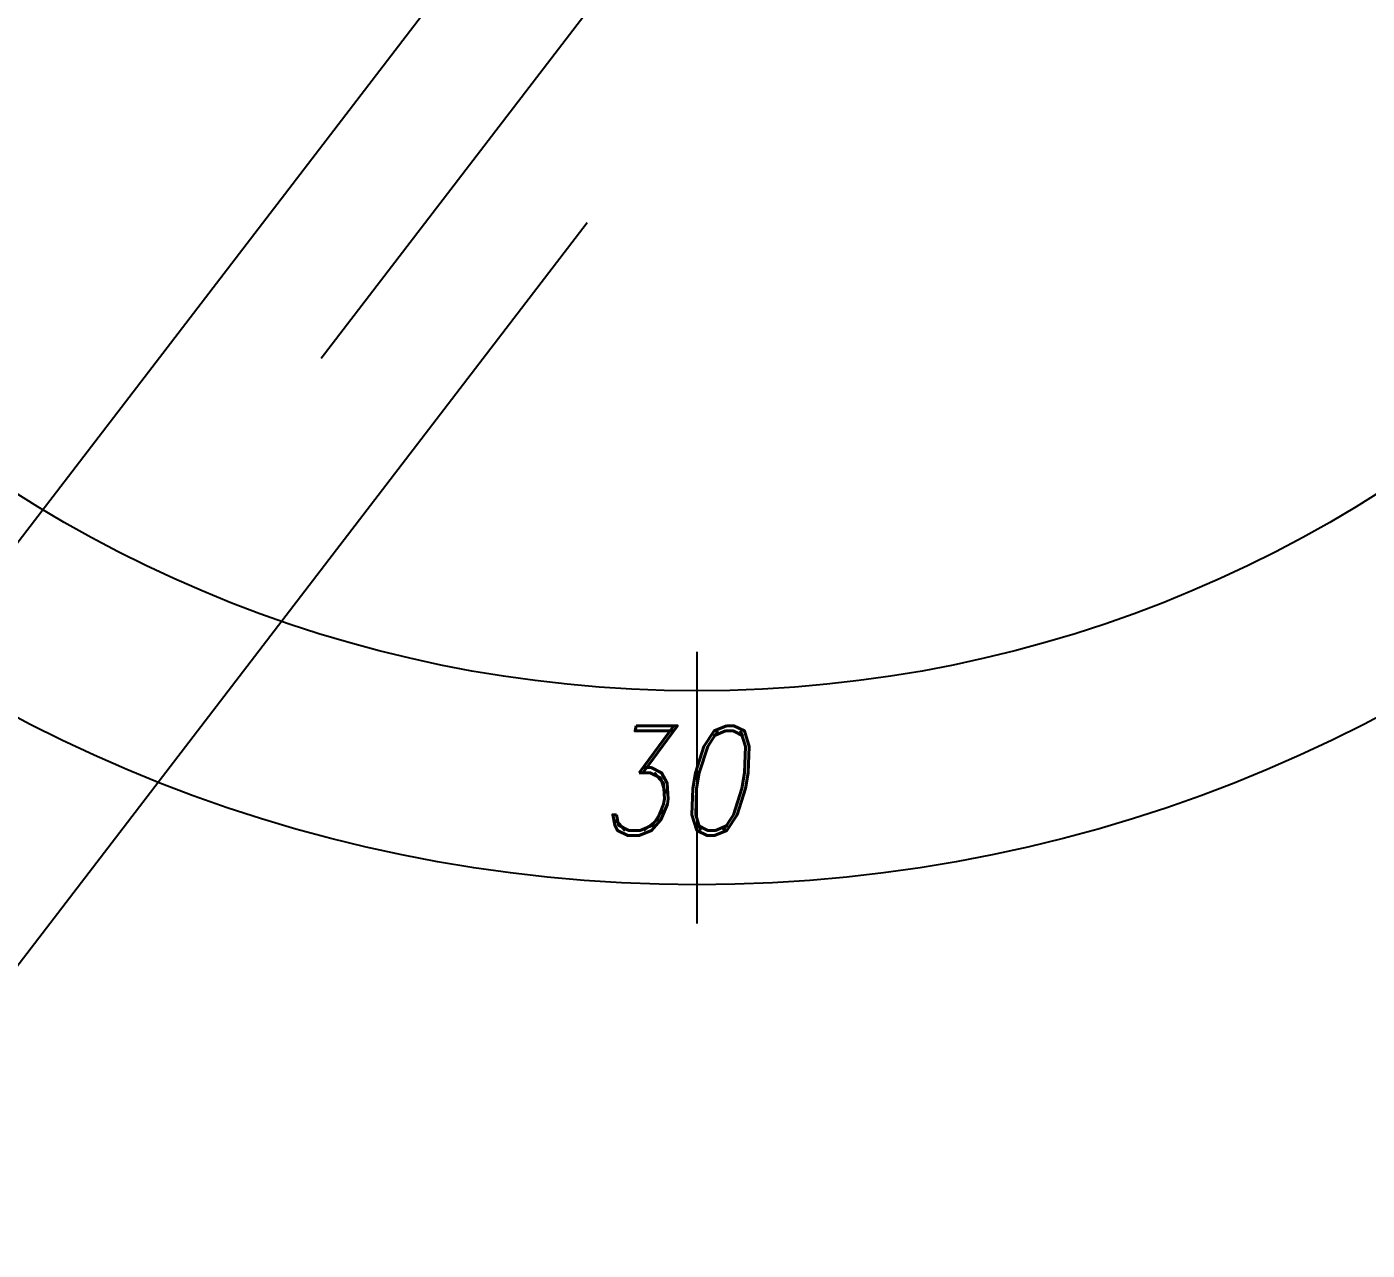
# Model space of a CAD drawing. Header units: millimetres. Extents: x 278858 to 279223, y 218711 to 219074.
# Drawn here: x 278987.44 to 279015.1, y 218832.05 to 218857.29 of the extents above; entities that cross this region are included whole.
import ezdxf

# ---------------------------------------------------------------- set-up
doc = ezdxf.new("R2010")
doc.units = ezdxf.units.MM
doc.header["$LTSCALE"] = 2
for name, color, linetype, lineweight in [('AM_4', 3, 'Continuous', 25), ('AM_8', 1, 'Continuous', 25), ('Visibile (ANSI)', 7, 'Continuous', 50)]:
    doc.layers.add(name, color=color, linetype=linetype, lineweight=lineweight)
doc.styles.add('ROMAND', font='romand')

msp = doc.modelspace()

# ---------------------------------------------------------------- linework, layer by layer
for centre, radius in [((279001.271, 218869.828), 30.237), ((279001.271, 218869.828), 26.237), ((278950.271, 218815.828), 39)]:
    msp.add_circle(centre, radius)
at = {"layer": 'AM_4'}
for p, q in [((279009.341, 218871.091), (278993.513, 218850.45)), ((278999.944, 218863.204), (278984.116, 218842.563)), ((278999.005, 218853.252), (278984.559, 218834.412))]:
    msp.add_line(p, q, dxfattribs=at)
at = {"layer": 'AM_8'}
msp.add_line((279001.271, 218844.399), (279001.271, 218838.793), dxfattribs=at)

# ---------------------------------------------------------------- texts
at = {"layer": 'Visibile (ANSI)', "style": 'ROMAND', "oblique": 10, "width": 0.8}
msp.add_text('30', height=2.268, dxfattribs=at).set_placement((278999.224, 218840.604))

doc.saveas('drawing.dxf')
